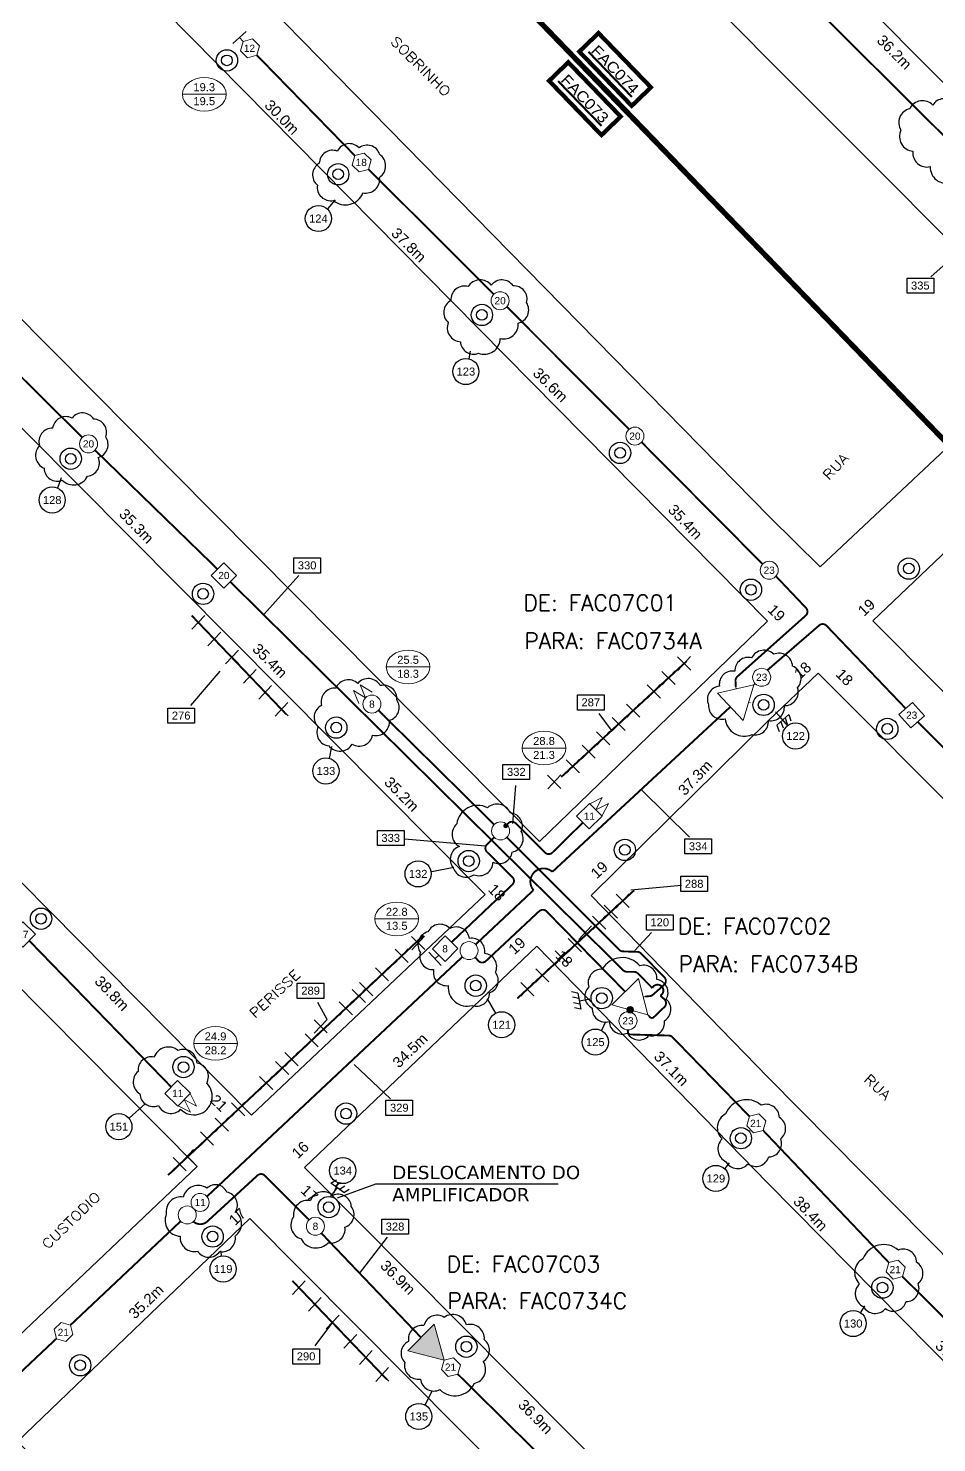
# Model space of a CAD drawing. Header units: inches. Extents: x 246034 to 247769, y 7726337 to 7727523.
# Drawn here: x 246965.4 to 247135.7, y 7726471.4 to 7726736.5 of the extents above; entities that cross this region are included whole.
import ezdxf
from ezdxf.enums import TextEntityAlignment as Align

# ---------------------------------------------------------------- set-up
doc = ezdxf.new("R2010")
doc.units = ezdxf.units.IN
doc.header["$LTSCALE"] = 6
doc.header["$MEASUREMENT"] = 0
doc.linetypes.add('DASHED', pattern=[0.75, 0.5, -0.25])
doc.linetypes.add('PHANTOMX2', pattern=[5, 2.5, -0.5, 0.5, -0.5, 0.5, -0.5])
for name, color, linetype in [('ALTERAÇÃO', 4, 'Continuous'), ('ANOTACOES', 6, 'Continuous'), ('DISTANCIA', 7, 'Continuous'), ('ELETRONICO', 4, 'Continuous'), ('NET-CBTR', 3, 'DASHED'), ('NET_UPGRADE', 7, 'Continuous'), ('POSTES', 1, 'Continuous'), ('QUADRAS', 7, 'Continuous'), ('RUAS', 7, 'Continuous'), ('TERRA', 7, 'Continuous')]:
    doc.layers.add(name, color=color, linetype=linetype)
for name, color, linetype, lineweight in [('NET-AMP', 1, 'Continuous', 20), ('NET-SPLT', 1, 'Continuous', 20), ('NET-TAP', 1, 'Continuous', 20), ('NET-TERM', 1, 'Continuous', 20)]:
    doc.layers.add(name, color=color, linetype=linetype, lineweight=lineweight)
doc.layers.add('NET-AMP @ 1', color=1, linetype='Continuous', lineweight=20, true_color=0xff0000)
doc.layers.add('NET-LIMCEL', color=9, linetype='PHANTOMX2', lineweight=50, true_color=0x808080)
doc.styles.add('B', font='SIMPLEX', dxfattribs={"width": 1.2, "height": 1.8})
doc.styles.add('Folhas_CAD', font='arial.ttf')
doc.styles.add('Romans', font='ROMANS.shx', dxfattribs={"height": 3})
doc.styles.get("Standard").update_dxf_attribs({"font": 'arial.ttf'})
doc.dimstyles.get("Standard").update_dxf_attribs({"dimtxt": 0.18, "dimasz": 0.18, "dimexe": 0.18, "dimexo": 0.0625, "dimgap": 0.09, "dimtad": 0, "dimtih": 1, "dimtoh": 1, "dimdec": 4, "dimzin": 0, "dimdsep": 46, "dimtxsty": 'Standard', "dimcen": 0.09, "dimadec": 0, "dimazin": 0, "dimtfac": 1, "dimtdec": 4, "dimtofl": 0, "dimtmove": 0, "dimatfit": 3, "dimfxl": 1, "dimtolj": 1, "dimtzin": 0, "dimarcsym": 0})

# ---------------------------------------------------------------- blocks, each defined once
blk = doc.blocks.new('POSTECS')
at = {"layer": 'POSTES', "linetype": 'ByBlock'}
for radius in [2, 1]:
    blk.add_circle((0, 0), radius, dxfattribs=at)
blk = doc.blocks.new('POSTE')
at = {"layer": 'POSTES', "linetype": 'ByBlock'}
for radius in [2, 1]:
    blk.add_circle((0, 0), radius, dxfattribs=at)
blk = doc.blocks.new('TERRA')
at = {"layer": 'TERRA', "linetype": 'ByBlock'}
for p, q in [((0, 0), (0, -2.02)), ((-1.5, -2.02), (-1.97, -3.15)), ((-1.5, -2.02), (1.5, -2.02)), ((-0.49, -2.02), (-0.96, -3.15)), ((0.57, -2.02), (0.09, -3.15)), ((1.5, -2.02), (1.03, -3.15))]:
    blk.add_line(p, q, dxfattribs=at)
blk = doc.blocks.new('LE')
at = {"layer": 'NET-AMP'}
h = blk.add_hatch(color=256, dxfattribs=at)
h.dxf.hatch_style = 1
h.paths.add_polyline_path([(0, 3.5), (0, -3.5), (6.06, 0)])
blk.add_lwpolyline([(0, 3.5), (0, -3.5), (6.06, 0)], close=True, dxfattribs=at)
blk = doc.blocks.new('TERMINAL')
blk.add_line((-1, 0), (0, 0))
blk.add_lwpolyline([(-1, -1.6875), (-1, 1.6875)])
blk = doc.blocks.new('TAP2')
at = {"color": 0}
blk.add_circle((1.69, 0), 1.69, dxfattribs=at)
blk.add_attdef('DBVAL', text='', height=1.35, dxfattribs=at).set_placement((1.69, 0), align=Align.MIDDLE)
blk = doc.blocks.new('TAP8')
blk.add_lwpolyline([(0.92, 1.59), (0, 0), (0.92, -1.59), (2.76, -1.59), (3.68, 0), (2.76, 1.59)], close=True)
blk.add_attdef('DBVAL', text='', height=1.35).set_placement((1.77, -0.06), align=Align.MIDDLE)
blk = doc.blocks.new('TAP4')
blk.add_lwpolyline([(3.38, -1.69), (0, -1.69), (0, 1.69), (3.38, 1.69)], close=True)
at = {"color": 0}
blk.add_attdef('DBVAL', text='', height=1.35, dxfattribs=at).set_placement((1.69, 0), align=Align.MIDDLE)
blk = doc.blocks.new('HI-LOW')
blk.add_lwpolyline([(-4.1, 0), (4.1, 0)])
blk.add_ellipse((0, 0), major_axis=(4.1, 0), ratio=0.768293)
for tag, p in [('END-HI', (0, 1.33)), ('END-LO', (0, -1.29))]:
    blk.add_attdef(tag, text='', height=1.5).set_placement(p, align=Align.MIDDLE_CENTER)
blk = doc.blocks.new('CX_CodUpgrade')
blk.add_circle((-0.13, 0.04), 2.45)
at = {"color": 1, "flags": 1}
for tag, p in [('RETIRAR1', (4.74, 11.47)), ('NOVO1', (28.33, 11.47)), ('RETIRAR2', (4.74, 7.94)), ('NOVO2', (28.33, 7.94)), ('RETIRAR3', (4.74, 4.42)), ('NOVO3', (28.33, 4.42)), ('RETIRAR4', (4.74, 0.89)), ('NOVO4', (28.33, 0.9)), ('RETIRAR5', (4.74, -2.63)), ('NOVO5', (28.33, -2.63)), ('RETIRAR6', (4.74, -6.15)), ('NOVO6', (28.33, -6.15)), ('RETIRAR7', (4.74, -9.68)), ('NOVO7', (28.33, -9.68)), ('RETIRAR8', (4.74, -13.2)), ('NOVO8', (28.33, -13.2)), ('RETIRAR9', (4.74, -16.73)), ('NOVO9', (28.33, -16.73))]:
    blk.add_attdef(tag, p, '', height=1.5, dxfattribs=at)
at = {"color": 7, "flags": 1}
for tag, p in [('ANTIGO1', (17.16, 11.46)), ('ANTIGO2', (17.16, 7.94)), ('ANTIGO3', (17.16, 4.41)), ('ANTIGO4', (17.16, 0.89)), ('ANTIGO5', (17.16, -2.63)), ('ANTIGO6', (17.16, -6.16)), ('ANTIGO7', (17.16, -9.68)), ('ANTIGO8', (17.16, -13.21)), ('ANTIGO9', (17.16, -16.73))]:
    blk.add_attdef(tag, p, '', height=1.5, dxfattribs=at)
at = {"color": 1}
blk.add_attdef('CODIGO', text='', height=1.5, dxfattribs=at).set_placement((-0.13, 0.04), align=Align.MIDDLE_CENTER)
blk = doc.blocks.new('2WAY')
blk.add_circle((1.6875, 0), 1.6875)
blk = doc.blocks.new('AMP3')
for p, q in [((3.1, 1.71), (3.3, 2.03)), ((0, 0), (-0.33, 0)), ((3.1, -1.71), (3.3, -2.03)), ((6.06, 0), (6.38, 0))]:
    blk.add_line(p, q)
blk.add_lwpolyline([(0, 3.5), (0, -3.5), (6.06, 0)], close=True)
blk = doc.blocks.new('AMP3AC')
h = blk.add_hatch(color=256)
h.dxf.hatch_style = 1
h.paths.add_polyline_path([(2.55, 2.03), (3.66, 1.39, 0.131652), (3.74, 1.71, 0.767327)])
h.paths.add_polyline_path([(3.66, 1.39), (2.55, 2.03, 0.131652), (2.47, 1.71, 0.767327)])
for p, q in [((3.1, 1.71), (3.3, 2.03)), ((0, 0), (-0.33, 0)), ((3.1, -1.71), (3.3, -2.03)), ((6.06, 0), (6.38, 0))]:
    blk.add_line(p, q)
blk.add_lwpolyline([(0, 3.5), (0, -3.5), (6.06, 0)], close=True)
blk.add_circle((3.1, 1.71), 0.638)
blk = doc.blocks.new('3WAY')
h = blk.add_hatch(color=256)
h.dxf.hatch_style = 1
edge = h.paths.add_edge_path()
edge.add_arc((3.025, 0), 0.35, 0, 360)
for centre, radius in [((1.6875, 0), 1.6875), ((3.025, 0), 0.35)]:
    blk.add_circle(centre, radius)
blk = doc.blocks.new('CARGA')
for p, q in [((-2.5, 0.81), (0, 1.62)), ((-2.5, 0.81), (0, 0)), ((-2.5, -0.81), (0, 0)), ((-2.5, -0.81), (0, -1.62))]:
    blk.add_line(p, q)
blk = doc.blocks.new('CX_CodUpgradeCabo')
blk.add_lwpolyline([(-2.63, 1.45), (2.37, 1.45), (2.37, -1.4), (-2.63, -1.4)], close=True)
at = {"color": 1}
blk.add_attdef('CODIGO', text='', height=1.5, dxfattribs=at).set_placement((-0.13, 0.04), align=Align.MIDDLE_CENTER)
at = {"color": 1, "style": 'Folhas_CAD', "flags": 1}
for tag, p in [('SERVICO', (5.97, 0.89)), ('TIPO', (17.92, 0.89)), ('COMP', (25.22, 0.89))]:
    blk.add_attdef(tag, p, '', height=1.5, dxfattribs=at)
blk = doc.blocks.new('EXCLUIR_CABOdwg')
at = {"layer": 'ANOTACOES', "color": 4}
for points in [[(-1.24, 1.23), (1.24, -1.23)], [(-1.2, -1.28), (1.21, 1.29)]]:
    blk.add_lwpolyline(points, dxfattribs=at)
blk = doc.blocks.new('NODE_RF')
at = {"linetype": 'Continuous'}
for p, q in [((-5.85, 2.65), (5.85, 2.65)), ((-5.85, -5.23), (5.85, -5.23))]:
    blk.add_line(p, q, dxfattribs=at)
at = {"color": 0, "linetype": 'Continuous', "const_width": 0.8}
for points in [[(-7.07, 6.84), (-7.07, 1.04)], [(-6.67, 6.44), (6.67, 6.44)], [(7.07, 6.84), (7.07, 1.04)], [(-6.67, 1.44), (6.67, 1.44)], [(-7.07, -6.84), (-7.07, -1.04)], [(-6.67, -1.44), (6.67, -1.44)], [(7.07, -6.84), (7.07, -1.04)], [(-6.67, -6.44), (6.67, -6.44)]]:
    blk.add_lwpolyline(points, dxfattribs=at)
for tag, width, p, p2 in [('N1', 4.25145, (-5.67, 2.95), (5.67, 2.95)), ('N2', 3.40116, (-5.67, -4.93), (5.67, -4.93))]:
    blk.add_attdef(tag, text='', height=2, dxfattribs=dict(width=width)).set_placement(p, p2, align=Align.FIT)

msp = doc.modelspace()

# ---------------------------------------------------------------- linework, layer by layer
at = {"layer": 'NET-CBTR', "const_width": 0.35}
for points in [[(247112.7, 7726740.54), (247137.47, 7726715.92)], [(247026.61, 7726712.63), (247008.26, 7726731.42)], [(247052.69, 7726686.64), (247029.21, 7726710.03)], [(247078.06, 7726661.34), (247055.12, 7726684.29)], [(246975.52, 7726659.81), (246956.9, 7726678.26)], [(247103.07, 7726636.08), (247080.39, 7726658.91)], [(247000.87, 7726635.13), (246977.9, 7726657.43)], [(247013.77, 7726607.92), (246996.04, 7726626.43)], [(247065.31, 7726596.17), (247088.87, 7726617.92)], [(247052.75, 7726587.26), (247031.04, 7726608.67)], [(247132.14, 7726606.51), (247155.45, 7726583.38)], [(247057.08, 7726554.68), (247079, 7726574.96)], [(246965.58, 7726565.5), (246992.21, 7726538.08)], [(247039.5, 7726566.5), (246991.6, 7726521.57)], [(247046.8, 7726562.49), (246998.9, 7726517.57)], [(247126.74, 7726505.2), (247103.16, 7726529.97)], [(246993.98, 7726512.95), (246973.31, 7726493.48)], [(247039.03, 7726491.15), (247020.34, 7726510.71)], [(247032.63, 7726483.28), (247014.9, 7726501.79)], [(247151.42, 7726480.66), (247129.3, 7726502.57)], [(247069.03, 7726461.46), (247045.93, 7726484.28)]]:
    msp.add_lwpolyline(points, dxfattribs=at)
at = {"layer": 'NET-CBTR'}
for points in [[(247003.27, 7726632.76, 0.35, 0.35, 0), (247076.95, 7726559.96, 0.35, 0.35, 0.197359), (247077.65, 7726559.67, 0.35, 0.35, 0), (247078.96, 7726559.67, 0.35, 0.35, -0.19955), (247079.67, 7726559.38, 0.35, 0.35, 0), (247082.4, 7726556.64, 0.35, 0.35, 0), (247082.4, 7726556.64, 0.35, 0.35, -1.377529), (247083.9, 7726555.21, 0.35, 0.35, 0), (247084.64, 7726554.55, 0.35, 0.35, -0.435915), (247084.66, 7726553.08, 0.35, 0.35, 0), (247082.67, 7726551.17, 0.35, 0.35, -0.435208), (247081.94, 7726551.21, 0.35, 0.35, 0), (247081.77, 7726551.41, 0, 0, 0)], [(247105.57, 7726633.81, 0.35, 0.35, 0), (247111.21, 7726627.86, 0.35, 0.35, -0.423193), (247111.15, 7726626.42, 0.35, 0.35, 0), (247098.33, 7726614.99, 0.35, 0.35, 0.226918), (247098, 7726614.19, 0.35, 0.35, 0), (247098.05, 7726613.06, 0.35, 0.35, 0), (247098.05, 7726613.06, 0, 0, 0)], [(247049.27, 7726564.8, 0.35, 0.35, 0), (247060.12, 7726574.98, 0.35, 0.35, -0.935461), (247063.66, 7726578.41, 0.35, 0.35, 0), (247063.66, 7726578.41, 0.35, 0.35, 0), (247097.03, 7726609.33, 0, 0, 0)], [(247077.3, 7726555.96, 0.35, 0.35, 0), (247062.58, 7726570.99, 0.35, 0.35, 0.415059), (247061.16, 7726571.01, 0.35, 0.35, 0), (247051.21, 7726561.7, 0.35, 0.35, -0.432958), (247049.75, 7726561.76, 0.35, 0.35, 0), (247049.19, 7726562.41, 0.35, 0.35, 0), (247049.19, 7726562.41, 0, 0, 0)], [(247100.6, 7726532.6, 0.35, 0.35, 0), (247086.18, 7726547.43, 0.35, 0.35, 0.195522), (247085.49, 7726547.73, 0.35, 0.35, 0), (247078.3, 7726547.93, 0.35, 0.35, -0.424202), (247077.82, 7726548.46, 0.35, 0.35, 0), (247077.84, 7726548.81, 0, 0, 0)]]:
    msp.add_lwpolyline(points, format="xyseb", dxfattribs=at)
at = {"layer": 'NET-CBTR', "const_width": 0.35}
for points in [[(247129.89, 7726609.03), (247115.06, 7726624.53, 0.411077), (247113.66, 7726624.57), (247103.95, 7726616.18)], [(247055.15, 7726587.27), (247055.39, 7726587.51, -0.409437), (247056.79, 7726587.5), (247062.26, 7726582.03, 0.411533), (247063.67, 7726582.02), (247069.4, 7726587.66)], [(247052.76, 7726584.88), (247051.4, 7726583.55, 0.420103), (247051.4, 7726582.13), (247056.16, 7726577.43, -0.424528), (247056.14, 7726575.99), (247044.73, 7726565.19)], [(247081.06, 7726555.03), (247081.96, 7726555.13, 0.153782), (247082.51, 7726555.38), (247084.6, 7726557.22, 0.430262), (247084.65, 7726558.67), (247080.26, 7726563.13, 0.194206), (247079.58, 7726563.42), (247076.89, 7726563.5, -0.192252), (247076.21, 7726563.79), (247055.14, 7726584.88)], [(247018.06, 7726513.2), (247009.75, 7726521.49, 0.411399), (247008.34, 7726521.49), (246998.82, 7726512.77, -0.353895), (246996.35, 7726512.88)], [(246970.66, 7726490.93), (246953.73, 7726474.99, -0.410932), (246952.33, 7726475.02), (246938.35, 7726490.04)]]:
    msp.add_lwpolyline(points, format="xyb", dxfattribs=at)
at = {"layer": 'NET-LIMCEL', "const_width": 1}
msp.add_lwpolyline([(247271.73, 7726520.01), (246966.86, 7726835.39), (246986.23, 7726851.1), (247010.55, 7726893.94), (247020.85, 7726942.14), (247012.61, 7726979.27), (247004.75, 7727046.54)], dxfattribs=at)
at = {"layer": 'NET_UPGRADE'}
for points in [[(247139.7, 7726722.47, 0.520567), (247139.7, 7726722.47, 0.520567), (247139.03, 7726722.37, 0.520567), (247134.99, 7726722.08, 0.520567), (247130.66, 7726721.41, 0.520567), (247129.02, 7726717.37, 0.520567), (247131.24, 7726713.43, 0.520567), (247134.51, 7726710.55, 0.520567), (247138.36, 7726707.57, 0.520567), (247142.01, 7726705.84, 0.520567), (247144.99, 7726708.82, 0.520567), (247145.95, 7726713.05, 0.520567), (247145.76, 7726717.08, 0.520567), (247143.74, 7726720.83, 0.520567), (247139.7, 7726722.47)], [(247028.14, 7726705.65, 0.520567), (247028.14, 7726705.65, 0.520567), (247031.27, 7726708.54, 0.520567), (247031.27, 7726712.86, 0.520567), (247027.42, 7726714.07, 0.520567), (247023.33, 7726713.46, 0.520567), (247019.96, 7726711.18, 0.520567), (247019.6, 7726707.09, 0.520567), (247022.61, 7726704.21, 0.520567), (247028.14, 7726705.65)], [(247053.89, 7726678.35, 0.520567), (247053.89, 7726678.35, 0.520567), (247057.25, 7726681.23, 0.520567), (247058.82, 7726685.08, 0.520567), (247056.29, 7726688.2, 0.520567), (247052.2, 7726688.32, 0.520567), (247047.87, 7726688.08, 0.520567), (247044.63, 7726685.44, 0.520567), (247044.14, 7726681.35, 0.520567), (247046.43, 7726677.75, 0.520567), (247049.8, 7726675.58, 0.520567), (247053.89, 7726678.35)], [(246976.49, 7726652.54, 0.520567), (246976.49, 7726652.54, 0.520567), (246978.52, 7726656.06, 0.520567), (246979.91, 7726659.91, 0.520567), (246977.67, 7726663.23, 0.520567), (246973.6, 7726663.44, 0.520567), (246969.97, 7726661.52, 0.520567), (246967.51, 7726658.31, 0.520567), (246968.36, 7726654.03, 0.520567), (246971.78, 7726651.79, 0.520567), (246976.49, 7726652.54)], [(247101.09, 7726604.13, 0.520567), (247101.09, 7726604.13, 0.520567), (247104.14, 7726606.77, 0.520567), (247107.13, 7726609.55, 0.520567), (247109.64, 7726612.87, 0.520567), (247108.69, 7726616.94, 0.520567), (247105.16, 7726619.17, 0.520567), (247101.02, 7726618.49, 0.520567), (247097.9, 7726615.99, 0.520567), (247094.99, 7726613.21, 0.520567), (247092.95, 7726609.68, 0.520567), (247096.07, 7726607.11, 0.520567), (247101.09, 7726604.13)], [(247026.12, 7726602.33, 0.520567), (247026.12, 7726602.33, 0.520567), (247029.94, 7726604, 0.520567), (247033.12, 7726606.82, 0.520567), (247034.48, 7726610.63, 0.520567), (247031.4, 7726613.3, 0.520567), (247027.17, 7726613.71, 0.520567), (247023.09, 7726612.83, 0.520567), (247020.38, 7726609.59, 0.520567), (247019.75, 7726605.57, 0.520567), (247021.74, 7726602.02, 0.520567), (247026.12, 7726602.33)], [(247045.74, 7726587.4, 0.520567), (247045.74, 7726587.4, 0.520567), (247046.22, 7726583.16, 0.520567), (247045.08, 7726579.19, 0.520567), (247048.95, 7726577.87, 0.520567), (247052.54, 7726580.23, 0.520567), (247056.12, 7726582.12, 0.520567), (247057.82, 7726585.98, 0.520567), (247055.74, 7726589.47, 0.520567), (247051.5, 7726590.42, 0.520567), (247045.74, 7726587.4)], [(247048.62, 7726553.36, 0.520567), (247048.62, 7726553.36, 0.520567), (247051.86, 7726555.72, 0.520567), (247052.98, 7726559.58, 0.520567), (247050.98, 7726563.12, 0.520567), (247048.12, 7726565.92, 0.520567), (247044.45, 7726567.79, 0.520567), (247040.34, 7726567.17, 0.520567), (247038.91, 7726563.31, 0.520567), (247041.4, 7726560.08, 0.520567), (247044.14, 7726557.09, 0.520567), (247048.62, 7726553.36)], [(247073.03, 7726560.16, 0.520567), (247073.03, 7726560.16, 0.520567), (247070.48, 7726556.84, 0.520567), (247071.12, 7726552.89, 0.520567), (247074.31, 7726550.34, 0.520567), (247077.74, 7726548.19, 0.520567), (247081.76, 7726547.72, 0.520567), (247084.66, 7726550.51, 0.520567), (247085.01, 7726554.52, 0.520567), (247083.27, 7726558.24, 0.520567), (247080.07, 7726560.8, 0.520567), (247073.03, 7726560.16)], [(246998.85, 7726538.8, 0.520567), (246998.85, 7726538.8, 0.520567), (246997.04, 7726542.58, 0.520567), (246993.49, 7726544.94, 0.520567), (246989, 7726543.68, 0.520567), (246986, 7726541, 0.520567), (246986.32, 7726536.83, 0.520567), (246989.79, 7726534.62, 0.520567), (246993.96, 7726533.91, 1.008685), (246998.85, 7726538.8, 2.475831), (246998.85, 7726538.8, 0.520567), (246998.85, 7726538.8)], [(247096.15, 7726533.04, 0.520567), (247096.15, 7726533.04, 0.520567), (247095.49, 7726528.37, 0.520567), (247096.21, 7726524.09, 0.520567), (247100.36, 7726523.7, 0.520567), (247104.24, 7726525.01, 0.520567), (247106.48, 7726528.37, 0.520567), (247106.22, 7726532.38, 0.520567), (247102.8, 7726534.68, 0.520567), (247096.15, 7726533.04)], [(246998.9, 7726519.13, 0.520567), (246998.9, 7726519.13, 0.520567), (246994.46, 7726517.47, 0.520567), (246991.28, 7726514.29, 0.520567), (246993.88, 7726510.12, 0.520567), (246997.11, 7726507.35, 0.520567), (247001.32, 7726507.26, 0.520567), (247004.19, 7726510.17, 0.520567), (247004.24, 7726514.7, 0.520567), (247002.62, 7726518.41, 0.520567), (246998.9, 7726519.13)], [(247021.63, 7726508.91, 0.520567), (247021.63, 7726508.91, 0.520567), (247024.77, 7726511.83, 0.520567), (247025.96, 7726515.72, 0.520567), (247022.5, 7726517.78, 0.520567), (247018.27, 7726516.8, 0.520567), (247015.14, 7726513.78, 0.520567), (247016.54, 7726509.66, 0.520567), (247021.63, 7726508.91)], [(247121.89, 7726505.9, 0.520567), (247121.89, 7726505.9, 0.520567), (247121.24, 7726501.23, 0.520567), (247121.96, 7726496.95, 0.520567), (247126.11, 7726496.56, 0.520567), (247129.99, 7726497.87, 0.520567), (247132.23, 7726501.23, 0.520567), (247131.96, 7726505.24, 0.520567), (247128.54, 7726507.54, 0.520567), (247121.89, 7726505.9)], [(247049.01, 7726482.54, 0.520567), (247049.01, 7726482.54, 0.520567), (247050.71, 7726486.67, 0.520567), (247050.9, 7726490.75, 0.520567), (247047.55, 7726493.52, 0.520567), (247043.37, 7726494.93, 0.520567), (247039.58, 7726493.37, 0.520567), (247036.71, 7726490.41, 0.520567), (247035.98, 7726486.47, 0.520567), (247038.95, 7726483.37, 0.520567), (247042.59, 7726481.38, 0.520567), (247049.01, 7726482.54)]]:
    msp.add_lwpolyline(points, format="xyb", close=True, dxfattribs=at)
at = {"layer": 'QUADRAS'}
for points in [[(247104.19, 7726844.7), (247214.61, 7726732.18), (247172.02, 7726691.02), (247104.91, 7726758.56)], [(247104.34, 7726644.91), (246961.6, 7726790.38), (247003.5, 7726832.41), (247104.25, 7726730.5)], [(247104.01, 7726625.39), (247061.25, 7726584.11), (246908.64, 7726737.83), (246951.46, 7726779.79), (247104.01, 7726625.39)], [(247104.25, 7726730.5), (247157.86, 7726676.84), (247113.88, 7726635.55), (247104.34, 7726644.91)], [(247007.28, 7726532.84), (246856.09, 7726685.59), (246898.42, 7726727.62), (247051.08, 7726574.17), (247007.28, 7726532.84)], [(246953.53, 7726481.9), (246805.64, 7726630.53), (246848.31, 7726673.12), (246997.09, 7726523.18), (246953.53, 7726481.9)], [(247167.43, 7726667), (247331.28, 7726500.68), (247272.69, 7726475.86), (247123.72, 7726625.46), (247167.43, 7726667)], [(247104.1, 7726539.89), (247198.99, 7726444.07), (247259.29, 7726469.62), (247113.48, 7726615.61), (247104.21, 7726606.79)], [(247104.1, 7726539.89), (247070.93, 7726573.98), (247104.21, 7726606.79)], [(247105, 7726434.7), (247017.16, 7726523.01), (247060.74, 7726564.49), (247103.98, 7726520.16)], [(247105, 7726434.7), (247125.88, 7726412.75), (247185.08, 7726438.1), (247103.98, 7726520.16)], [(247036.25, 7726398.35), (246963.39, 7726471.69), (247006.92, 7726513.47), (247105.14, 7726414.73)]]:
    msp.add_lwpolyline(points, dxfattribs=at)

# ---------------------------------------------------------------- block references
at = {"layer": 'ALTERAÇÃO'}
for p in [(246997.26, 7726625.14), (247000.26, 7726622.01), (247003.59, 7726618.67), (247088.36, 7726617.44), (247006.93, 7726615.05), (247085.42, 7726614.73), (247009.81, 7726612.04), (247082.69, 7726612.21), (247012.87, 7726608.85), (247078.79, 7726608.61), (247076.08, 7726606.11), (247073.19, 7726603.44), (247070.46, 7726600.92), (247067.48, 7726598.17), (247064.01, 7726595.27), (247076.84, 7726572.97), (247074.64, 7726570.93), (247069.8, 7726567.02), (247072.43, 7726568.88), (247038.49, 7726565.08), (247067.88, 7726564.67), (247035.41, 7726562.66), (247065.42, 7726562.4), (247031.71, 7726559.19), (247061.77, 7726559.02), (247028.76, 7726556.43), (247058.96, 7726556.42), (247027.38, 7726555.13), (247024.93, 7726552.83), (247020.22, 7726549.47), (247018.53, 7726546.83), (247014.77, 7726543.3), (247013.01, 7726541.65), (247010, 7726538.83), (247004.74, 7726533.89), (247001.67, 7726531.02), (246998.91, 7726528.43), (246995.17, 7726525.11), (246993.78, 7726523.62), (247016.13, 7726500.5), (247019.12, 7726497.37), (247022.45, 7726494.03), (247025.79, 7726490.41), (247028.67, 7726487.4), (247031.73, 7726484.21)]:
    msp.add_blockref('EXCLUIR_CABOdwg', p, dxfattribs=at)
at = {"layer": 'ELETRONICO'}
for p, rotation in [((247105.51, 7726608.37), 42.11508870628635), ((247070.71, 7726554.52), 280.0960360289494), ((247022.13, 7726517.57), 143.8558536922142)]:
    msp.add_blockref('TERRA', p, dxfattribs=dict(at, rotation=rotation))
at = {"layer": 'NET-AMP'}
for name, p, rotation in [('AMP3', (247097.03, 7726609.33), 43.00209619593618), ('LE', (247039.03, 7726491.15), 315.6827127422685)]:
    msp.add_blockref(name, p, dxfattribs=dict(at, rotation=rotation))
at = {"layer": 'NET-AMP', "xscale": -1, "rotation": 134.4386650159324}
msp.add_blockref('AMP3AC', (247077.3, 7726555.96), dxfattribs=at)
at = {"layer": 'NET-LIMCEL'}
ref = msp.add_blockref('NODE_RF', (247072.59, 7726726.02), dxfattribs=dict(at, rotation=314.021883561044))
ref.add_attrib('N1', 'FAC074', dxfattribs={"layer": '0', "height": 2, "rotation": 314.0219, "width": 1.106105}).set_placement((247070.77, 7726732.14), (247078.65, 7726723.99), align=Align.FIT)
ref.add_attrib('N2', 'FAC073', dxfattribs={"layer": '0', "height": 2, "rotation": 314.0219, "width": 1.106105}).set_placement((247065.1, 7726726.66), (247072.98, 7726718.51), align=Align.FIT)
at = {"layer": 'NET-SPLT'}
for name, p, rotation in [('3WAY', (247052.76, 7726584.88), 45.11897632630338), ('2WAY', (247046.8, 7726562.49), 43.04273141230484), ('2WAY', (246993.97, 7726512.96), 43.04273141230484)]:
    msp.add_blockref(name, p, dxfattribs=dict(at, rotation=rotation))
at = {"layer": 'NET-TAP'}
ref = msp.add_blockref('TAP8', (247005.66, 7726734.02), dxfattribs=dict(at, rotation=315.0101689521846))
ref.add_attrib('DBVAL', '12', dxfattribs={"layer": '0', "height": 1.35}).set_placement((247006.87, 7726732.73), align=Align.MIDDLE)
ref = msp.add_blockref('TAP8', (247026.61, 7726712.63), dxfattribs=dict(at, rotation=315.0101689521846))
ref.add_attrib('DBVAL', '18', dxfattribs={"layer": '0', "height": 1.35}).set_placement((247027.83, 7726711.34), align=Align.MIDDLE)
for p, values in [((247052.18, 7726685.43), {'DBVAL': '20'}), ((247077.45, 7726660.05), {'DBVAL': '20'}), ((246975, 7726658.6), {'DBVAL': '20'}), ((247102.62, 7726634.93), {'DBVAL': '23'}), ((247101.21, 7726614.86), {'DBVAL': '23'}), ((247076.15, 7726550.49), {'DBVAL': '23'}), ((247017.55, 7726511.99), {'DBVAL': '8'})]:
    msp.add_blockref('TAP2', p, dxfattribs=at).add_auto_attribs(values)
ref = msp.add_blockref('TAP4', (247003.27, 7726632.76), dxfattribs=dict(at, rotation=135.3918208471678))
ref.add_attrib('DBVAL', '20', dxfattribs={"layer": '0', "color": 0, "height": 1.35}).set_placement((247002.07, 7726633.94), align=Align.MIDDLE)
ref = msp.add_blockref('TAP2', (247031.04, 7726608.67), dxfattribs=dict(at, rotation=135.9643185862533))
ref.add_attrib('DBVAL', '8', dxfattribs={"layer": '0', "color": 0, "height": 1.35}).set_placement((247029.83, 7726609.84), align=Align.MIDDLE)
ref = msp.add_blockref('TAP4', (247132.28, 7726608.89), dxfattribs=dict(at, rotation=221.6458320313921))
ref.add_attrib('DBVAL', '23', dxfattribs={"layer": '0', "color": 0, "height": 1.35}).set_placement((247131.02, 7726607.77), align=Align.MIDDLE)
ref = msp.add_blockref('TAP4', (247071.81, 7726590.02), dxfattribs=dict(at, rotation=224.4885029716253))
ref.add_attrib('DBVAL', '11', dxfattribs={"layer": '0', "color": 0, "height": 1.35}).set_placement((247070.6, 7726588.84), align=Align.MIDDLE)
ref = msp.add_blockref('TAP4', (246963.17, 7726567.86), dxfattribs=dict(at, rotation=315.6181979801496))
ref.add_attrib('DBVAL', '17', dxfattribs={"layer": '0', "color": 0, "height": 1.35}).set_placement((246964.38, 7726566.68), align=Align.MIDDLE)
ref = msp.add_blockref('TAP4', (247044.75, 7726562.81), dxfattribs=dict(at, rotation=135.3918208471678))
ref.add_attrib('DBVAL', '8', dxfattribs={"layer": '0', "color": 0, "height": 1.35}).set_placement((247043.54, 7726563.99), align=Align.MIDDLE)
ref = msp.add_blockref('TAP4', (246992.21, 7726538.08), dxfattribs=dict(at, rotation=315.6181979801495))
ref.add_attrib('DBVAL', '11', dxfattribs={"layer": '0', "color": 0, "height": 1.35}).set_placement((246993.42, 7726536.9), align=Align.MIDDLE)
ref = msp.add_blockref('TAP8', (247100.6, 7726532.6), dxfattribs=dict(at, rotation=314.2152035609116))
ref.add_attrib('DBVAL', '21', dxfattribs={"layer": '0', "height": 1.35}).set_placement((247101.79, 7726531.29), align=Align.MIDDLE)
ref = msp.add_blockref('TAP2', (246999.31, 7726516.46), dxfattribs=dict(at, rotation=180))
ref.add_attrib('DBVAL', '11', dxfattribs={"layer": '0', "color": 0, "height": 1.35}).set_placement((246997.62, 7726516.46), align=Align.MIDDLE)
ref = msp.add_blockref('TAP8', (247126.74, 7726505.2), dxfattribs=dict(at, rotation=314.2152035609116))
ref.add_attrib('DBVAL', '21', dxfattribs={"layer": '0', "height": 1.35}).set_placement((247127.93, 7726503.89), align=Align.MIDDLE)
ref = msp.add_blockref('TAP8', (246970.66, 7726490.93), dxfattribs=dict(at, rotation=43.87764306233785))
ref.add_attrib('DBVAL', '21', dxfattribs={"layer": '0', "height": 1.35}).set_placement((246971.97, 7726492.12), align=Align.MIDDLE)
ref = msp.add_blockref('TAP8', (247043.37, 7726486.92), dxfattribs=dict(at, rotation=314.1196396233556))
ref.add_attrib('DBVAL', '21', dxfattribs={"layer": '0', "height": 1.35}).set_placement((247044.56, 7726485.61), align=Align.MIDDLE)
at = {"layer": 'NET-TERM'}
for name, p, rotation in [('TERMINAL', (247005.66, 7726734.02), 311.6458320313926), ('CARGA', (247028.61, 7726611.01), 310.4453711429551), ('CARGA', (247071.81, 7726590.02), 224.4885029716901), ('TERMINAL', (247042.36, 7726562.79), 43.44717402219847), ('CARGA', (246994.62, 7726535.72), 135.0689150243536)]:
    msp.add_blockref(name, p, dxfattribs=dict(at, rotation=rotation))
for p, values in [((246998.39, 7726724.11), {'END-HI': '19.3', 'END-LO': '19.5'}), ((247036.61, 7726616.81), {'END-HI': '25.5', 'END-LO': '18.3'}), ((247062.09, 7726601.6), {'END-HI': '28.8', 'END-LO': '21.3'}), ((247034.48, 7726569.59), {'END-HI': '22.8', 'END-LO': '13.5'}), ((247000.51, 7726546.25), {'END-HI': '24.9', 'END-LO': '28.2'})]:
    msp.add_blockref('HI-LOW', p, dxfattribs=at).add_auto_attribs(values)
at = {"layer": 'NET_UPGRADE'}
for name, p, values in [('CX_CodUpgrade', (247019.92, 7726700.79), {'CODIGO': '124'}), ('CX_CodUpgradeCabo', (247132.78, 7726688.23), {'CODIGO': '335'}), ('CX_CodUpgrade', (247047.57, 7726672.11), {'CODIGO': '123'}), ('CX_CodUpgrade', (246970.01, 7726648.04), {'CODIGO': '128'}), ('CX_CodUpgradeCabo', (247017.81, 7726635.8), {'CODIGO': '330'}), ('CX_CodUpgradeCabo', (247070.99, 7726610.13), {'CODIGO': '287'}), ('CX_CodUpgradeCabo', (246994.19, 7726607.65), {'CODIGO': '276'}), ('CX_CodUpgrade', (247109.39, 7726603.82), {'CODIGO': '122'}), ('CX_CodUpgrade', (247021.34, 7726597.27), {'CODIGO': '133'}), ('CX_CodUpgradeCabo', (247057.03, 7726597.1), {'CODIGO': '332'}), ('CX_CodUpgradeCabo', (247033.48, 7726584.73), {'CODIGO': '333'}), ('CX_CodUpgradeCabo', (247091.13, 7726583.16), {'CODIGO': '334'}), ('CX_CodUpgrade', (247038.62, 7726577.99), {'CODIGO': '132'}), ('CX_CodUpgradeCabo', (247090.37, 7726576.13), {'CODIGO': '288'}), ('CX_CodUpgradeCabo', (247083.92, 7726568.91), {'CODIGO': '120'}), ('CX_CodUpgradeCabo', (247018.46, 7726556.1), {'CODIGO': '289'}), ('CX_CodUpgrade', (247054.28, 7726549.71), {'CODIGO': '121'}), ('CX_CodUpgrade', (247071.84, 7726546.46), {'CODIGO': '125'}), ('CX_CodUpgradeCabo', (247035.09, 7726534.17), {'CODIGO': '329'}), ('CX_CodUpgrade', (246982.52, 7726530.62), {'CODIGO': '151'}), ('CX_CodUpgrade', (247024.48, 7726522.39), {'CODIGO': '134'}), ('CX_CodUpgrade', (247094.44, 7726520.91), {'CODIGO': '129'}), ('CX_CodUpgradeCabo', (247034.29, 7726511.9), {'CODIGO': '328'}), ('CX_CodUpgrade', (247002.06, 7726503.95), {'CODIGO': '119'}), ('CX_CodUpgrade', (247120.19, 7726493.73), {'CODIGO': '130'}), ('CX_CodUpgradeCabo', (247017.61, 7726487.58), {'CODIGO': '290'}), ('CX_CodUpgrade', (247038.74, 7726476.31), {'CODIGO': '135'})]:
    msp.add_blockref(name, p, dxfattribs=at).add_auto_attribs(values)
at = {"layer": 'POSTES'}
for name, p in [('POSTE', (247002.64, 7726730.47)), ('POSTE', (247023.5, 7726709.13)), ('POSTE', (247050.44, 7726682.77)), ('POSTE', (247076.36, 7726656.91)), ('POSTE', (246973.36, 7726655.81)), ('POSTE', (247130.48, 7726635.24)), ('POSTE', (246998.17, 7726630.5)), ('POSTE', (247100.89, 7726631.27)), ('POSTECS', (247103.26, 7726609.7)), ('POSTE', (247023.14, 7726605.44)), ('POSTE', (247126.46, 7726605.2)), ('POSTE', (247077.25, 7726582.52)), ('POSTE', (247047.97, 7726580.43)), ('POSTE', (246967.79, 7726569.63)), ('POSTECS', (247049.29, 7726557.08)), ('POSTE', (247072.92, 7726554.74)), ('POSTE', (246994.5, 7726541.82)), ('POSTE', (247024.98, 7726533.1)), ('POSTE', (247099, 7726528.5)), ('POSTE', (247021.73, 7726515.58)), ('POSTE', (246999.96, 7726510.07)), ('POSTE', (247125.54, 7726500.5)), ('POSTE', (247047.53, 7726489.42)), ('POSTECS', (246975.13, 7726485.94))]:
    msp.add_blockref(name, p, dxfattribs=at)

# ---------------------------------------------------------------- texts
at = {"layer": 'DISTANCIA'}
for s, rotation, p in [('36.2m', 315.0156, (247127.79, 7726732)), ('30.0m', 314.3813, (247012.95, 7726719.83)), ('37.8m', 315.5196, (247036.75, 7726695.88)), ('36.6m', 315.5348, (247063.3, 7726669.66)), ('35.3m', 314.2857, (246985.69, 7726643.21)), ('35.4m', 313.5834, (247088.59, 7726643.99)), ('19', 42.849, (247122.54, 7726627.96)), ('19', 315.0156, (247105.68, 7726626.95)), ('35.4m', 315.1974, (247010.71, 7726617.97)), ('18', 42.849, (247110.57, 7726616.17)), ('18', 315.0156, (247118.44, 7726614.89)), ('37.3m', 46.5432, (247090.43, 7726596.06)), ('35.2m', 314.4664, (247035.42, 7726592.96)), ('19', 42.7267, (247072.44, 7726578.77)), ('18', 314.2994, (247053.25, 7726574.56)), ('19', 42.7267, (247057.01, 7726564.55)), ('18', 314.2994, (247065.88, 7726562.12)), ('38.8m', 313.8532, (246981.09, 7726555.65)), ('34.5m', 44.0822, (247036.97, 7726544.94)), ('37.1m', 314.4699, (247085.98, 7726541.55)), ('21', 316.2055, (247001.16, 7726535.1)), ('16', 43.1369, (247016.39, 7726526.31)), ('17', 316.2055, (247018.12, 7726518.15)), ('17', 43.1369, (247004.61, 7726513.79)), ('38.4m', 313.6098, (247112.07, 7726514.39)), ('36.9m', 315.3506, (247034.71, 7726502.42)), ('35.2m', 43.8785, (246987.48, 7726497.89)), ('37.2m', 315.3782, (247138.74, 7726487.4)), ('36.9m', 314.6805, (247060.52, 7726476.32))]:
    msp.add_text(s, height=2, rotation=rotation, dxfattribs=at).set_placement(p, align=Align.MIDDLE)
at = {"layer": 'NET-AMP @ 1', "style": 'Romans'}
for s, p in [('DE: FAC07C01', (247058.25, 7726627.33)), ('PARA: FAC0734A', (247058.41, 7726620.17)), ('DE: FAC07C02', (247087.18, 7726566.71)), ('PARA: FAC0734B', (247087.33, 7726559.64)), ('DE: FAC07C03', (247043.84, 7726503.42)), ('PARA: FAC0734C', (247043.99, 7726496.51))]:
    msp.add_text(s, height=3, dxfattribs=at).set_placement(p)
at = {"layer": 'NET_UPGRADE', "color": 4, "insert": (247033.63, 7726523.33), "char_height": 2.5, "width": 39.4358, "attachment_point": 1}
msp.add_mtext('{\\fVerdana|b0|i0|c0|p34;DESLOCAMENTO DO AMPLIFICADOR}', dxfattribs=at)
at = {"layer": 'RUAS', "style": 'B', "width": 1.2}
for s, rotation, p in [('SOBRINHO', 315, (247033.17, 7726733.86)), ('RUA', 47, (247115.52, 7726651.68)), ('PERISSE', 43, (247007.9, 7726550.86)), ('RUA', 317, (247121.94, 7726539.34)), ('CUSTODIO', 44, (246969.01, 7726507.55))]:
    msp.add_text(s, height=1.8, rotation=rotation, dxfattribs=at).set_placement(p)

# ---------------------------------------------------------------- leaders
at = {"layer": 'NET_UPGRADE'}
for points in [[(247022.96, 7726704.34), (247021.52, 7726702.65)], [(247149.35, 7726703.06), (247134.64, 7726689.9)], [(247048.22, 7726675.97), (247047.98, 7726674.52)], [(246971.59, 7726652.22), (246970.88, 7726650.33)], [(247009.55, 7726626.62), (247016.14, 7726633.94)], [(247001.34, 7726616.04), (246995.81, 7726609.56)], [(247074.73, 7726604.94), (247072.45, 7726608.1)], [(247106.25, 7726607.51), (247107.8, 7726605.68)], [(247022.23, 7726601.9), (247021.8, 7726599.67)], [(247056.23, 7726587.49), (247056.82, 7726594.6)], [(247080.36, 7726593.77), (247089.35, 7726584.91)], [(247051.03, 7726583.2), (247035.97, 7726584.52)], [(247045.19, 7726579.21), (247041.03, 7726578.44)], [(247078.39, 7726575.02), (247087.88, 7726575.9)], [(247079.11, 7726563.67), (247082.23, 7726567.07)], [(247021.43, 7726550.76), (247019.67, 7726553.92)], [(247051.44, 7726554.59), (247053.04, 7726551.83)], [(247073.63, 7726550.3), (247072.88, 7726548.68)], [(247026.5, 7726542.33), (247033.28, 7726535.89)], [(246987.36, 7726535.03), (246984.33, 7726532.27)], [(247096.83, 7726523.9), (247095.97, 7726522.82)], [(247022.7, 7726518.18), (247023.52, 7726520.14)], [(247027.51, 7726503.15), (247032.76, 7726509.93)], [(247001.46, 7726507.39), (247001.64, 7726506.36)], [(247122.15, 7726497.06), (247121.43, 7726495.84)], [(247022.45, 7726494.04), (247019.11, 7726489.58)], [(247041.08, 7726481.09), (247039.82, 7726478.51)]]:
    msp.add_leader(points, dimstyle='Standard', dxfattribs=at)
at = {"layer": 'NET_UPGRADE', "color": 4}
msp.add_leader([(247023.4, 7726517.34), (247030.58, 7726519.96), (247064.76, 7726519.96)], dimstyle='Standard', override={"dimgap": 0.09, "dimtad": 0}, dxfattribs=at)

doc.saveas('drawing.dxf')
